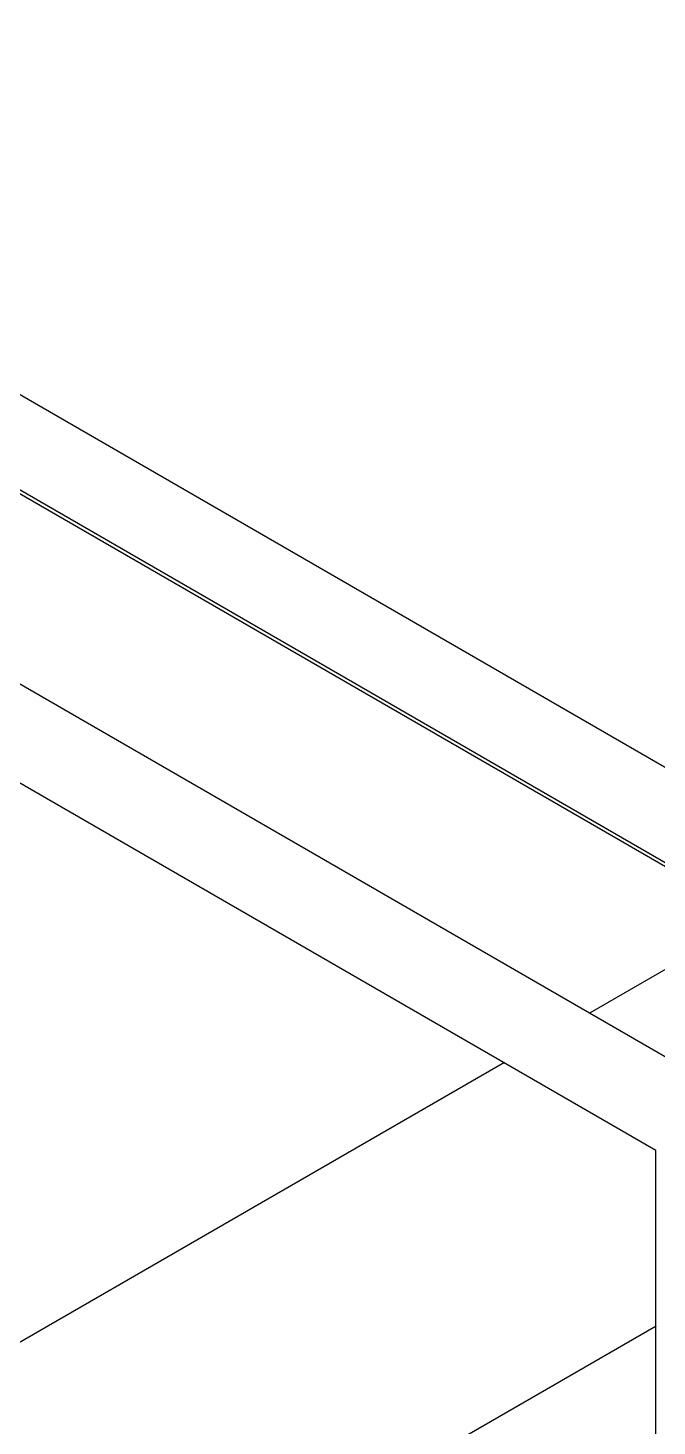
# Model space of a CAD drawing. Header units: millimetres. Extents: x 1.5 to 37.9, y -0.3 to 12.6.
# Drawn here: x 35.903 to 36.196, y 3.532 to 4.182 of the extents above; entities that cross this region are included whole.
import ezdxf

# ---------------------------------------------------------------- set-up
doc = ezdxf.new("R2010")
doc.units = ezdxf.units.MM
doc.layers.add('0.3', color=4, linetype='Continuous', lineweight=20)

msp = doc.modelspace()

# ---------------------------------------------------------------- linework, layer by layer
at = {"layer": '0.3', "lineweight": -3}
for points in [[(35.6046, 4.18168), (36.35171, 3.75033)], [(36.31171, 3.72724), (35.6046, 4.13549)], [(35.48819, 4.11447), (36.2353, 3.68312)], [(36.24252, 3.76894), (35.67684, 4.09554)], [(36.1953, 3.66003), (35.48819, 4.06828)], [(36.16488, 3.72412), (36.24252, 3.76894)], [(35.83298, 3.53249), (36.12494, 3.70106)], [(36.1953, 3.5159), (36.1953, 3.66003)], [(35.90351, 3.40992), (36.19548, 3.57848)]]:
    msp.add_lwpolyline(points, dxfattribs=at)

doc.saveas('drawing.dxf')
